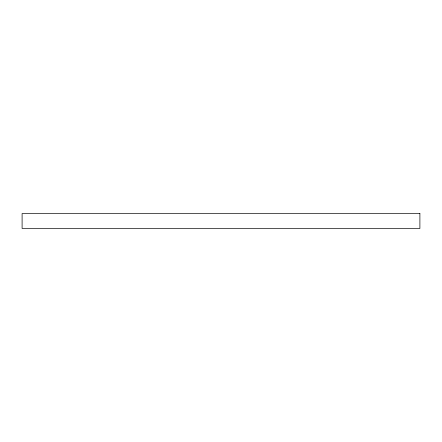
<?xml version="1.0" encoding="UTF-8"?>
<svg xmlns="http://www.w3.org/2000/svg" width="442" height="442" viewBox="0 0 442 442"><rect width="100%" height="100%" fill="white"/><g stroke="black" fill="none" stroke-linecap="round" stroke-linejoin="round"><path stroke-width="0.66" d="M419.9 213.541L22.1 213.541L22.1 228.459L419.9 228.459L419.9 213.541"/></g></svg>
